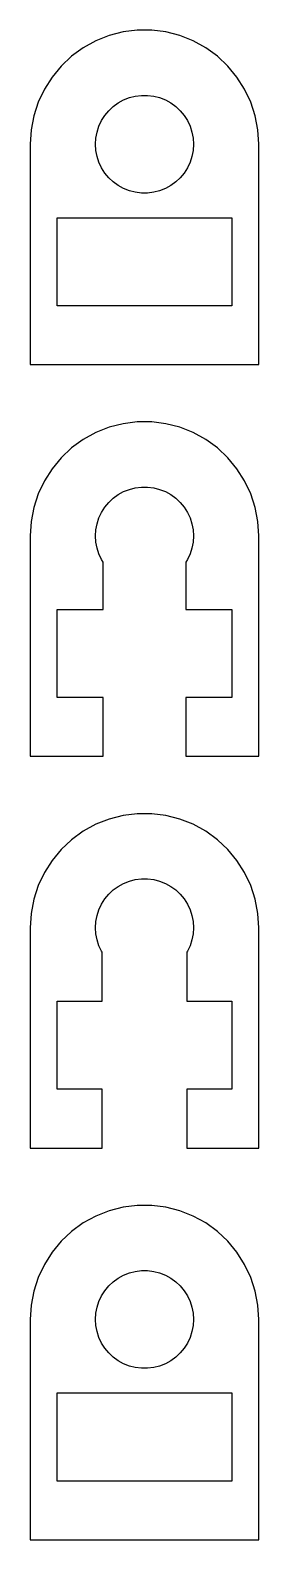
# Model space of a CAD drawing. Header units: metres. Extents: x -7 to 7, y 0 to 92.5.
import ezdxf

# ---------------------------------------------------------------- set-up
doc = ezdxf.new("R2010")
doc.units = ezdxf.units.M

msp = doc.modelspace()

# ---------------------------------------------------------------- linework, layer by layer
for p, q in [((-0.439529, 92.4862), (-1.31166, 92.376)), ((0.439529, 92.4862), (-0.439529, 92.4862)), ((1.31166, 92.376), (0.439529, 92.4862)), ((-2.98045, 91.8338), (-3.75078, 91.4103)), ((-2.16312, 92.1574), (-2.98045, 91.8338)), ((-1.31166, 92.376), (-2.16312, 92.1574)), ((2.16312, 92.1574), (1.31166, 92.376)), ((2.98045, 91.8338), (2.16312, 92.1574)), ((3.75078, 91.4103), (2.98045, 91.8338)), ((-4.46196, 90.8936), (-5.10277, 90.2918)), ((-3.75078, 91.4103), (-4.46196, 90.8936)), ((4.46196, 90.8936), (3.75078, 91.4103)), ((5.10277, 90.2918), (4.46196, 90.8936)), ((-5.10277, 90.2918), (-5.66312, 89.6145)), ((5.66312, 89.6145), (5.10277, 90.2918)), ((-6.13414, 88.8723), (-6.50842, 88.0769)), ((-5.66312, 89.6145), (-6.13414, 88.8723)), ((6.13414, 88.8723), (5.66312, 89.6145)), ((6.50842, 88.0769), (6.13414, 88.8723)), ((-6.50842, 88.0769), (-6.78008, 87.2408)), ((-1.91226, 87.8115), (-1.60747, 88.033)), ((-1.60747, 88.033), (-1.27733, 88.2145)), ((-1.27733, 88.2145), (-0.927048, 88.3532)), ((-0.927048, 88.3532), (-0.562134, 88.4469)), ((-0.562134, 88.4469), (-0.18837, 88.4941)), ((-0.18837, 88.4941), (0.18837, 88.4941)), ((0.18837, 88.4941), (0.562134, 88.4469)), ((0.562134, 88.4469), (0.927048, 88.3532)), ((0.927048, 88.3532), (1.27733, 88.2145)), ((1.27733, 88.2145), (1.60747, 88.033)), ((1.60747, 88.033), (1.91226, 87.8115)), ((6.78008, 87.2408), (6.50842, 88.0769)), ((-6.78008, 87.2408), (-6.94479, 86.3773)), ((-2.78932, 86.6044), (-2.62891, 86.9453)), ((-2.62891, 86.9453), (-2.42705, 87.2634)), ((-2.42705, 87.2634), (-2.1869, 87.5536)), ((-2.1869, 87.5536), (-1.91226, 87.8115)), ((1.91226, 87.8115), (2.1869, 87.5536)), ((2.1869, 87.5536), (2.42705, 87.2634)), ((2.42705, 87.2634), (2.62891, 86.9453)), ((2.62891, 86.9453), (2.78932, 86.6044)), ((6.94479, 86.3773), (6.78008, 87.2408)), ((-6.94479, 86.3773), (-7, 85.5)), ((-2.97633, 85.876), (-2.90575, 86.2461)), ((-2.90575, 86.2461), (-2.78932, 86.6044)), ((2.78932, 86.6044), (2.90575, 86.2461)), ((2.90575, 86.2461), (2.97633, 85.876)), ((7, 85.5), (6.94479, 86.3773)), ((-7, 85.5), (-7, 72)), ((-3, 85.5), (-2.97633, 85.876)), ((-2.97633, 85.124), (-3, 85.5)), ((-2.90575, 84.7539), (-2.97633, 85.124)), ((2.97633, 85.124), (2.90575, 84.7539)), ((2.97633, 85.876), (3, 85.5)), ((3, 85.5), (2.97633, 85.124)), ((7, 72), (7, 85.5)), ((-2.78932, 84.3956), (-2.90575, 84.7539)), ((-2.62891, 84.0547), (-2.78932, 84.3956)), ((2.78932, 84.3956), (2.62891, 84.0547)), ((2.90575, 84.7539), (2.78932, 84.3956)), ((-2.42705, 83.7366), (-2.62891, 84.0547)), ((-2.1869, 83.4464), (-2.42705, 83.7366)), ((-1.91226, 83.1884), (-2.1869, 83.4464)), ((2.1869, 83.4464), (1.91226, 83.1884)), ((2.42705, 83.7366), (2.1869, 83.4464)), ((2.62891, 84.0547), (2.42705, 83.7366)), ((-1.60747, 82.967), (-1.91226, 83.1884)), ((-1.27733, 82.7855), (-1.60747, 82.967)), ((-0.927048, 82.6468), (-1.27733, 82.7855)), ((-0.562134, 82.5531), (-0.927048, 82.6468)), ((-0.18837, 82.5059), (-0.562134, 82.5531)), ((0.18837, 82.5059), (-0.18837, 82.5059)), ((0.562134, 82.5531), (0.18837, 82.5059)), ((0.927048, 82.6468), (0.562134, 82.5531)), ((1.27733, 82.7855), (0.927048, 82.6468)), ((1.60747, 82.967), (1.27733, 82.7855)), ((1.91226, 83.1884), (1.60747, 82.967)), ((-5.34662, 75.6), (-5.34662, 81)), ((-5.34662, 81), (5.34662, 81)), ((5.34662, 81), (5.34662, 75.6)), ((5.34662, 75.6), (-5.34662, 75.6)), ((-7, 72), (7, 72)), ((-0.439529, 68.4862), (-1.31166, 68.376)), ((0.439529, 68.4862), (-0.439529, 68.4862)), ((1.31166, 68.376), (0.439529, 68.4862)), ((-2.98045, 67.8338), (-3.75078, 67.4103)), ((-2.16312, 68.1574), (-2.98045, 67.8338)), ((-1.31166, 68.376), (-2.16312, 68.1574)), ((2.16312, 68.1574), (1.31166, 68.376)), ((2.98045, 67.8338), (2.16312, 68.1574)), ((3.75078, 67.4103), (2.98045, 67.8338)), ((-4.46196, 66.8936), (-5.10277, 66.2918)), ((-3.75078, 67.4103), (-4.46196, 66.8936)), ((4.46196, 66.8936), (3.75078, 67.4103)), ((5.10277, 66.2918), (4.46196, 66.8936)), ((-5.10277, 66.2918), (-5.66312, 65.6145)), ((5.66312, 65.6145), (5.10277, 66.2918)), ((-6.13414, 64.8723), (-6.50842, 64.0769)), ((-5.66312, 65.6145), (-6.13414, 64.8723)), ((6.13414, 64.8723), (5.66312, 65.6145)), ((6.50842, 64.0769), (6.13414, 64.8723)), ((-6.50842, 64.0769), (-6.78008, 63.2408)), ((-1.91226, 63.8115), (-1.60747, 64.033)), ((-1.60747, 64.033), (-1.27733, 64.2145)), ((-1.27733, 64.2145), (-0.927048, 64.3532)), ((-0.927048, 64.3532), (-0.562134, 64.4469)), ((-0.562134, 64.4469), (-0.18837, 64.4941)), ((-0.18837, 64.4941), (0.18837, 64.4941)), ((0.18837, 64.4941), (0.562134, 64.4469)), ((0.562134, 64.4469), (0.927048, 64.3532)), ((0.927048, 64.3532), (1.27733, 64.2145)), ((1.27733, 64.2145), (1.60747, 64.033)), ((1.60747, 64.033), (1.91226, 63.8115)), ((6.78008, 63.2408), (6.50842, 64.0769)), ((-6.78008, 63.2408), (-6.94479, 62.3773)), ((-2.78932, 62.6044), (-2.62891, 62.9453)), ((-2.62891, 62.9453), (-2.42705, 63.2634)), ((-2.42705, 63.2634), (-2.1869, 63.5536)), ((-2.1869, 63.5536), (-1.91226, 63.8115)), ((1.91226, 63.8115), (2.1869, 63.5536)), ((2.1869, 63.5536), (2.42705, 63.2634)), ((2.42705, 63.2634), (2.62891, 62.9453)), ((2.62891, 62.9453), (2.78932, 62.6044)), ((6.94479, 62.3773), (6.78008, 63.2408)), ((-6.94479, 62.3773), (-7, 61.5)), ((-2.97633, 61.876), (-2.90575, 62.2461)), ((-2.90575, 62.2461), (-2.78932, 62.6044)), ((2.78932, 62.6044), (2.90575, 62.2461)), ((2.90575, 62.2461), (2.97633, 61.876)), ((7, 61.5), (6.94479, 62.3773)), ((-7, 61.5), (-7, 48)), ((-3, 61.5), (-2.97633, 61.876)), ((-2.97633, 61.124), (-3, 61.5)), ((-2.90575, 60.7539), (-2.97633, 61.124)), ((2.97633, 61.124), (2.90575, 60.7539)), ((2.97633, 61.876), (3, 61.5)), ((3, 61.5), (2.97633, 61.124)), ((7, 48), (7, 61.5)), ((-2.78932, 60.3956), (-2.90575, 60.7539)), ((-2.62891, 60.0547), (-2.78932, 60.3956)), ((2.78932, 60.3956), (2.62891, 60.0547)), ((2.90575, 60.7539), (2.78932, 60.3956)), ((-2.53072, 59.9), (-2.62891, 60.0547)), ((-2.53072, 57), (-2.53072, 59.9)), ((2.62891, 60.0547), (2.53072, 59.9)), ((2.53072, 59.9), (2.53072, 57)), ((-5.34662, 51.6), (-5.34662, 57)), ((-5.34662, 57), (-2.53072, 57)), ((2.53072, 57), (5.34662, 57)), ((5.34662, 57), (5.34662, 51.6)), ((-2.53072, 51.6), (-5.34662, 51.6)), ((-2.53072, 48), (-2.53072, 51.6)), ((5.34662, 51.6), (2.53072, 51.6)), ((2.53072, 51.6), (2.53072, 48)), ((-7, 48), (-2.53072, 48)), ((2.53072, 48), (7, 48)), ((-0.439529, 44.4862), (-1.31166, 44.376)), ((0.439529, 44.4862), (-0.439529, 44.4862)), ((1.31166, 44.376), (0.439529, 44.4862)), ((-2.98045, 43.8338), (-3.75078, 43.4103)), ((-2.16312, 44.1574), (-2.98045, 43.8338)), ((-1.31166, 44.376), (-2.16312, 44.1574)), ((2.16312, 44.1574), (1.31166, 44.376)), ((2.98045, 43.8338), (2.16312, 44.1574)), ((3.75078, 43.4103), (2.98045, 43.8338)), ((-4.46196, 42.8936), (-5.10277, 42.2918)), ((-3.75078, 43.4103), (-4.46196, 42.8936)), ((4.46196, 42.8936), (3.75078, 43.4103)), ((5.10277, 42.2918), (4.46196, 42.8936)), ((-5.10277, 42.2918), (-5.66312, 41.6145)), ((5.66312, 41.6145), (5.10277, 42.2918)), ((-6.13414, 40.8723), (-6.50842, 40.0769)), ((-5.66312, 41.6145), (-6.13414, 40.8723)), ((6.13414, 40.8723), (5.66312, 41.6145)), ((6.50842, 40.0769), (6.13414, 40.8723)), ((-6.50842, 40.0769), (-6.78008, 39.2408)), ((-2.1869, 39.5536), (-1.91226, 39.8115)), ((-1.91226, 39.8115), (-1.60747, 40.033)), ((-1.60747, 40.033), (-1.27733, 40.2145)), ((-1.27733, 40.2145), (-0.927048, 40.3532)), ((-0.927048, 40.3532), (-0.562134, 40.4469)), ((-0.562134, 40.4469), (-0.18837, 40.4941)), ((-0.18837, 40.4941), (0.18837, 40.4941)), ((0.18837, 40.4941), (0.562134, 40.4469)), ((0.562134, 40.4469), (0.927048, 40.3532)), ((0.927048, 40.3532), (1.27733, 40.2145)), ((1.27733, 40.2145), (1.60747, 40.033)), ((1.60747, 40.033), (1.91226, 39.8115)), ((1.91226, 39.8115), (2.1869, 39.5536)), ((6.78008, 39.2408), (6.50842, 40.0769)), ((-6.78008, 39.2408), (-6.94479, 38.3773)), ((-2.78932, 38.6044), (-2.62891, 38.9453)), ((-2.62891, 38.9453), (-2.42705, 39.2634)), ((-2.42705, 39.2634), (-2.1869, 39.5536)), ((2.1869, 39.5536), (2.42705, 39.2634)), ((2.42705, 39.2634), (2.62891, 38.9453)), ((2.62891, 38.9453), (2.78932, 38.6044)), ((6.94479, 38.3773), (6.78008, 39.2408)), ((-6.94479, 38.3773), (-7, 37.5)), ((-2.97633, 37.876), (-2.90575, 38.2461)), ((-2.90575, 38.2461), (-2.78932, 38.6044)), ((2.78932, 38.6044), (2.90575, 38.2461)), ((2.90575, 38.2461), (2.97633, 37.876)), ((7, 37.5), (6.94479, 38.3773)), ((-7, 37.5), (-7, 24)), ((-3, 37.5), (-2.97633, 37.876)), ((-2.97633, 37.124), (-3, 37.5)), ((-2.90575, 36.7539), (-2.97633, 37.124)), ((2.97633, 37.124), (2.90575, 36.7539)), ((2.97633, 37.876), (3, 37.5)), ((3, 37.5), (2.97633, 37.124)), ((7, 24), (7, 37.5)), ((-2.78932, 36.3956), (-2.90575, 36.7539)), ((-2.62891, 36.0547), (-2.78932, 36.3956)), ((2.78932, 36.3956), (2.62891, 36.0547)), ((2.90575, 36.7539), (2.78932, 36.3956)), ((-2.59418, 36), (-2.62891, 36.0547)), ((-2.59418, 33), (-2.59418, 36)), ((2.62891, 36.0547), (2.59418, 36)), ((2.59418, 36), (2.59418, 33)), ((-5.34662, 27.6), (-5.34662, 33)), ((-5.34662, 33), (-2.59418, 33)), ((2.59418, 33), (5.34662, 33)), ((5.34662, 33), (5.34662, 27.6)), ((-2.59418, 27.6), (-5.34662, 27.6)), ((-2.59418, 24), (-2.59418, 27.6)), ((5.34662, 27.6), (2.59418, 27.6)), ((2.59418, 27.6), (2.59418, 24)), ((-7, 24), (-2.59418, 24)), ((2.59418, 24), (7, 24)), ((-1.31166, 20.376), (-2.16312, 20.1574)), ((-0.439529, 20.4862), (-1.31166, 20.376)), ((0.439529, 20.4862), (-0.439529, 20.4862)), ((1.31166, 20.376), (0.439529, 20.4862)), ((2.16312, 20.1574), (1.31166, 20.376)), ((-2.98045, 19.8338), (-3.75078, 19.4103)), ((-2.16312, 20.1574), (-2.98045, 19.8338)), ((2.98045, 19.8338), (2.16312, 20.1574)), ((3.75078, 19.4103), (2.98045, 19.8338)), ((-4.46196, 18.8936), (-5.10277, 18.2918)), ((-3.75078, 19.4103), (-4.46196, 18.8936)), ((4.46196, 18.8936), (3.75078, 19.4103)), ((5.10277, 18.2918), (4.46196, 18.8936)), ((-5.66312, 17.6145), (-6.13414, 16.8723)), ((-5.10277, 18.2918), (-5.66312, 17.6145)), ((5.66312, 17.6145), (5.10277, 18.2918)), ((6.13414, 16.8723), (5.66312, 17.6145)), ((-6.13414, 16.8723), (-6.50842, 16.0769)), ((6.50842, 16.0769), (6.13414, 16.8723)), ((-6.50842, 16.0769), (-6.78008, 15.2408)), ((-2.1869, 15.5536), (-1.91226, 15.8115)), ((-1.91226, 15.8115), (-1.60747, 16.033)), ((-1.60747, 16.033), (-1.27733, 16.2145)), ((-1.27733, 16.2145), (-0.927048, 16.3532)), ((-0.927048, 16.3532), (-0.562134, 16.4469)), ((-0.562134, 16.4469), (-0.18837, 16.4941)), ((-0.18837, 16.4941), (0.18837, 16.4941)), ((0.18837, 16.4941), (0.562134, 16.4469)), ((0.562134, 16.4469), (0.927048, 16.3532)), ((0.927048, 16.3532), (1.27733, 16.2145)), ((1.27733, 16.2145), (1.60747, 16.033)), ((1.60747, 16.033), (1.91226, 15.8115)), ((1.91226, 15.8115), (2.1869, 15.5536)), ((6.78008, 15.2408), (6.50842, 16.0769)), ((-6.78008, 15.2408), (-6.94479, 14.3773)), ((-2.78932, 14.6044), (-2.62891, 14.9453)), ((-2.62891, 14.9453), (-2.42705, 15.2634)), ((-2.42705, 15.2634), (-2.1869, 15.5536)), ((2.1869, 15.5536), (2.42705, 15.2634)), ((2.42705, 15.2634), (2.62891, 14.9453)), ((2.62891, 14.9453), (2.78932, 14.6044)), ((6.94479, 14.3773), (6.78008, 15.2408)), ((-6.94479, 14.3773), (-7, 13.5)), ((-3, 13.5), (-2.97633, 13.876)), ((-2.97633, 13.876), (-2.90575, 14.2461)), ((-2.90575, 14.2461), (-2.78932, 14.6044)), ((2.78932, 14.6044), (2.90575, 14.2461)), ((2.90575, 14.2461), (2.97633, 13.876)), ((2.97633, 13.876), (3, 13.5)), ((7, 13.5), (6.94479, 14.3773)), ((-7, 13.5), (-7, 0)), ((-2.97633, 13.124), (-3, 13.5)), ((-2.90575, 12.7539), (-2.97633, 13.124)), ((2.97633, 13.124), (2.90575, 12.7539)), ((3, 13.5), (2.97633, 13.124)), ((7, 0), (7, 13.5)), ((-2.78932, 12.3956), (-2.90575, 12.7539)), ((-2.62891, 12.0547), (-2.78932, 12.3956)), ((-2.42705, 11.7366), (-2.62891, 12.0547)), ((2.62891, 12.0547), (2.42705, 11.7366)), ((2.78932, 12.3956), (2.62891, 12.0547)), ((2.90575, 12.7539), (2.78932, 12.3956)), ((-2.1869, 11.4464), (-2.42705, 11.7366)), ((-1.91226, 11.1884), (-2.1869, 11.4464)), ((-1.60747, 10.967), (-1.91226, 11.1884)), ((1.91226, 11.1884), (1.60747, 10.967)), ((2.1869, 11.4464), (1.91226, 11.1884)), ((2.42705, 11.7366), (2.1869, 11.4464)), ((-1.27733, 10.7855), (-1.60747, 10.967)), ((-0.927048, 10.6468), (-1.27733, 10.7855)), ((-0.562134, 10.5531), (-0.927048, 10.6468)), ((-0.18837, 10.5059), (-0.562134, 10.5531)), ((0.18837, 10.5059), (-0.18837, 10.5059)), ((0.562134, 10.5531), (0.18837, 10.5059)), ((0.927048, 10.6468), (0.562134, 10.5531)), ((1.27733, 10.7855), (0.927048, 10.6468)), ((1.60747, 10.967), (1.27733, 10.7855)), ((-5.34662, 3.59999), (-5.34662, 9)), ((-5.34662, 9), (5.34662, 9)), ((5.34662, 9), (5.34662, 3.59999)), ((5.34662, 3.59999), (-5.34662, 3.59999)), ((-7, 0), (7, 0))]:
    msp.add_line(p, q)

doc.saveas('drawing.dxf')
